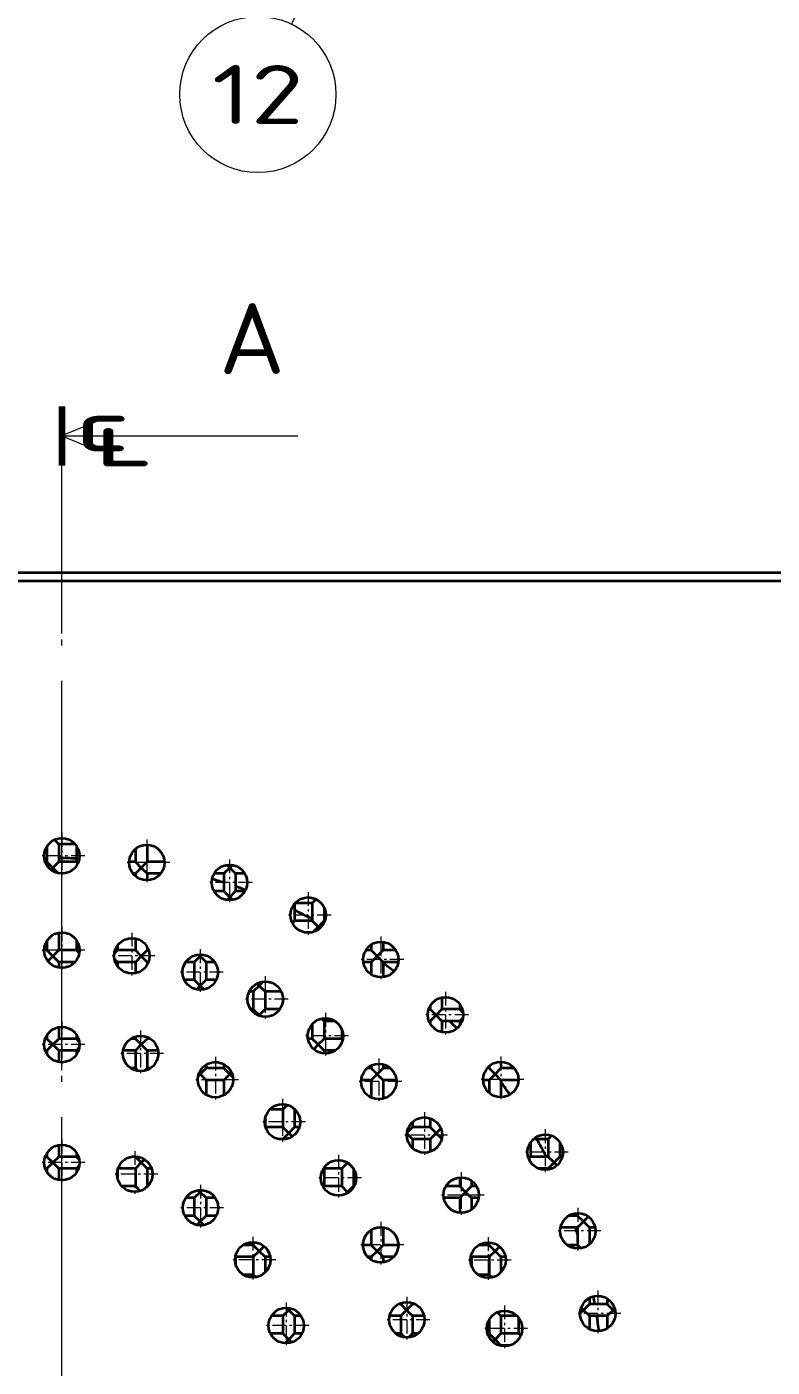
# Model space of a CAD drawing. Extents: x 23 to 587, y 4 to 413.
# Drawn here: x 88.2 to 119.8, y 141.8 to 198.7 of the extents above; entities that cross this region are included whole.
import ezdxf
from ezdxf.enums import TextEntityAlignment as Align

# ---------------------------------------------------------------- set-up
doc = ezdxf.new("R2010")
doc.units = 0
doc.linetypes.add('DASHDOT', pattern=[18.5, 12, -3, 0.5, -3])
doc.layers.get('0').update_dxf_attribs({"lineweight": 13})
doc.styles.add('GDT', font='gdt.shx')
doc.styles.get("Standard").update_dxf_attribs({"font": 'isocp.shx'})

# ---------------------------------------------------------------- blocks, each defined once
blk = doc.blocks.new('BLOCK6725')
at = {"color": 7, "lineweight": 100, "ltscale": 0.125}
blk.add_line((0, 84.11), (0, 79.11), dxfattribs=at)
at = {"color": 7, "lineweight": 13}
blk.add_line((0, 81.61), (20, 81.61), dxfattribs=at)
at = {"color": 7, "linetype": 'DASHDOT', "lineweight": 13}
blk.add_line((0, -80.65), (0, 79.11), dxfattribs=at)
at = {"color": 7, "lineweight": 13}
blk.add_lwpolyline([(3, 82.85), (0, 81.61), (3, 80.37)], dxfattribs=at)
blk.add_text('A', height=6, dxfattribs=at).set_placement((13.33, 86.86), (18.92, 86.86), align=Align.FIT)
blk = doc.blocks.new('BLOCK6726')
at = {"color": 7, "lineweight": 13, "style": 'GDT'}
blk.add_text('q', height=5, dxfattribs=at).set_placement((1.07, 79.52), (6.07, 79.52), align=Align.FIT)
blk = doc.blocks.new('BLOCK6735')
at = {"color": 7, "linetype": 'DASHDOT', "lineweight": 13, "ltscale": 0.0975}
for p, q in [((0, 47.95), (0, 44.05)), ((1.95, 46), (-1.95, 46))]:
    blk.add_line(p, q, dxfattribs=at)
blk = doc.blocks.new('BLOCK6737')
at = {"color": 7, "linetype": 'DASHDOT', "lineweight": 13, "ltscale": 0.0975}
for p, q in [((5.94, 39.48), (5.94, 35.58)), ((7.89, 37.53), (3.99, 37.53))]:
    blk.add_line(p, q, dxfattribs=at)
blk = doc.blocks.new('BLOCK6739')
at = {"color": 7, "linetype": 'DASHDOT', "lineweight": 13, "ltscale": 0.0975}
for p, q in [((0, 39.95), (0, 36.05)), ((1.95, 38), (-1.95, 38))]:
    blk.add_line(p, q, dxfattribs=at)
blk = doc.blocks.new('BLOCK6741')
at = {"color": 7, "linetype": 'DASHDOT', "lineweight": 13, "ltscale": 0.0975}
for p, q in [((6.68, 31.2), (6.68, 27.3)), ((8.63, 29.25), (4.73, 29.25))]:
    blk.add_line(p, q, dxfattribs=at)
blk = doc.blocks.new('BLOCK6743')
at = {"color": 7, "linetype": 'DASHDOT', "lineweight": 13, "ltscale": 0.0975}
for p, q in [((0, 31.95), (0, 28.05)), ((1.95, 30), (-1.95, 30))]:
    blk.add_line(p, q, dxfattribs=at)
blk = doc.blocks.new('BLOCK6745')
at = {"color": 7, "linetype": 'DASHDOT', "lineweight": 13, "ltscale": 0.0975}
for p, q in [((6.18, 20.97), (6.18, 17.07)), ((8.13, 19.02), (4.23, 19.02))]:
    blk.add_line(p, q, dxfattribs=at)
blk = doc.blocks.new('BLOCK6747')
at = {"color": 7, "linetype": 'DASHDOT', "lineweight": 13, "ltscale": 0.0975}
for p, q in [((0, 21.95), (0, 18.05)), ((1.95, 20), (-1.95, 20))]:
    blk.add_line(p, q, dxfattribs=at)
blk = doc.blocks.new('BLOCK6755')
at = {"color": 7, "linetype": 'DASHDOT', "lineweight": 13, "ltscale": 0.0975}
for p, q in [((11.76, 18.13), (11.76, 14.23)), ((13.71, 16.18), (9.81, 16.18))]:
    blk.add_line(p, q, dxfattribs=at)
blk = doc.blocks.new('BLOCK6757')
at = {"color": 7, "linetype": 'DASHDOT', "lineweight": 13, "ltscale": 0.0975}
for p, q in [((16.18, 13.71), (16.18, 9.81)), ((18.13, 11.76), (14.23, 11.76))]:
    blk.add_line(p, q, dxfattribs=at)
blk = doc.blocks.new('BLOCK6759')
at = {"color": 7, "linetype": 'DASHDOT', "lineweight": 13, "ltscale": 0.0975}
for p, q in [((19.02, 8.13), (19.02, 4.23)), ((20.97, 6.18), (17.07, 6.18))]:
    blk.add_line(p, q, dxfattribs=at)
blk = doc.blocks.new('BLOCK6785')
at = {"color": 7, "linetype": 'DASHDOT', "lineweight": 13, "ltscale": 0.0975}
for p, q in [((13.02, 28.98), (13.02, 25.08)), ((14.97, 27.03), (11.07, 27.03))]:
    blk.add_line(p, q, dxfattribs=at)
blk = doc.blocks.new('BLOCK6787')
at = {"color": 7, "linetype": 'DASHDOT', "lineweight": 13, "ltscale": 0.0975}
for p, q in [((18.7, 25.4), (18.7, 21.5)), ((20.65, 23.45), (16.75, 23.45))]:
    blk.add_line(p, q, dxfattribs=at)
blk = doc.blocks.new('BLOCK6789')
at = {"color": 7, "linetype": 'DASHDOT', "lineweight": 13, "ltscale": 0.0975}
for p, q in [((23.45, 20.65), (23.45, 16.75)), ((25.4, 18.7), (21.5, 18.7))]:
    blk.add_line(p, q, dxfattribs=at)
blk = doc.blocks.new('BLOCK6791')
at = {"color": 7, "linetype": 'DASHDOT', "lineweight": 13, "ltscale": 0.0975}
for p, q in [((27.03, 14.97), (27.03, 11.07)), ((28.98, 13.02), (25.08, 13.02))]:
    blk.add_line(p, q, dxfattribs=at)
blk = doc.blocks.new('BLOCK6792')
at = {"color": 7, "linetype": 'DASHDOT', "lineweight": 13, "ltscale": 0.0975}
for p, q in [((14.21, 45.7), (14.21, 41.8)), ((16.16, 43.75), (12.26, 43.75))]:
    blk.add_line(p, q, dxfattribs=at)
blk = doc.blocks.new('BLOCK6793')
at = {"color": 7, "linetype": 'DASHDOT', "lineweight": 13, "ltscale": 0.0975}
for p, q in [((29.25, 8.63), (29.25, 4.73)), ((31.2, 6.68), (27.3, 6.68))]:
    blk.add_line(p, q, dxfattribs=at)
blk = doc.blocks.new('BLOCK6794')
at = {"color": 7, "linetype": 'DASHDOT', "lineweight": 13, "ltscale": 0.0975}
for p, q in [((20.88, 42.94), (20.88, 39.04)), ((22.83, 40.99), (18.93, 40.99))]:
    blk.add_line(p, q, dxfattribs=at)
blk = doc.blocks.new('BLOCK6796')
at = {"color": 7, "linetype": 'DASHDOT', "lineweight": 13, "ltscale": 0.0975}
for p, q in [((27.04, 39.16), (27.04, 35.26)), ((28.99, 37.21), (25.09, 37.21))]:
    blk.add_line(p, q, dxfattribs=at)
blk = doc.blocks.new('BLOCK6798')
at = {"color": 7, "linetype": 'DASHDOT', "lineweight": 13, "ltscale": 0.0975}
for p, q in [((32.53, 34.48), (32.53, 30.58)), ((34.48, 32.53), (30.58, 32.53))]:
    blk.add_line(p, q, dxfattribs=at)
blk = doc.blocks.new('BLOCK6800')
at = {"color": 7, "linetype": 'DASHDOT', "lineweight": 13, "ltscale": 0.0975}
for p, q in [((37.21, 28.99), (37.21, 25.09)), ((39.16, 27.04), (35.26, 27.04))]:
    blk.add_line(p, q, dxfattribs=at)
blk = doc.blocks.new('BLOCK6802')
at = {"color": 7, "linetype": 'DASHDOT', "lineweight": 13, "ltscale": 0.0975}
for p, q in [((40.99, 22.83), (40.99, 18.93)), ((42.94, 20.88), (39.04, 20.88))]:
    blk.add_line(p, q, dxfattribs=at)
blk = doc.blocks.new('BLOCK6804')
at = {"color": 7, "linetype": 'DASHDOT', "lineweight": 13, "ltscale": 0.0975}
for p, q in [((43.75, 16.16), (43.75, 12.26)), ((45.7, 14.21), (41.8, 14.21))]:
    blk.add_line(p, q, dxfattribs=at)
blk = doc.blocks.new('BLOCK6806')
at = {"color": 7, "linetype": 'DASHDOT', "lineweight": 13, "ltscale": 0.0975}
for p, q in [((45.43, 9.15), (45.43, 5.25)), ((47.38, 7.2), (43.48, 7.2))]:
    blk.add_line(p, q, dxfattribs=at)
blk = doc.blocks.new('BLOCK6843')
at = {"color": 7, "linetype": 'DASHDOT', "lineweight": 13, "ltscale": 0.0975}
for p, q in [((11.74, 38.09), (11.74, 34.19)), ((13.69, 36.14), (9.79, 36.14))]:
    blk.add_line(p, q, dxfattribs=at)
blk = doc.blocks.new('BLOCK6845')
at = {"color": 7, "linetype": 'DASHDOT', "lineweight": 13, "ltscale": 0.0975}
for p, q in [((17.25, 35.81), (17.25, 31.91)), ((19.2, 33.86), (15.3, 33.86))]:
    blk.add_line(p, q, dxfattribs=at)
blk = doc.blocks.new('BLOCK6847')
at = {"color": 7, "linetype": 'DASHDOT', "lineweight": 13, "ltscale": 0.0975}
for p, q in [((22.34, 32.69), (22.34, 28.79)), ((24.29, 30.74), (20.39, 30.74))]:
    blk.add_line(p, q, dxfattribs=at)
blk = doc.blocks.new('BLOCK6849')
at = {"color": 7, "linetype": 'DASHDOT', "lineweight": 13, "ltscale": 0.0975}
for p, q in [((26.87, 28.82), (26.87, 24.92)), ((28.82, 26.87), (24.92, 26.87))]:
    blk.add_line(p, q, dxfattribs=at)
blk = doc.blocks.new('BLOCK6851')
at = {"color": 7, "linetype": 'DASHDOT', "lineweight": 13, "ltscale": 0.0975}
for p, q in [((30.74, 24.29), (30.74, 20.39)), ((32.69, 22.34), (28.79, 22.34))]:
    blk.add_line(p, q, dxfattribs=at)
blk = doc.blocks.new('BLOCK6853')
at = {"color": 7, "linetype": 'DASHDOT', "lineweight": 13, "ltscale": 0.0975}
for p, q in [((33.86, 19.2), (33.86, 15.3)), ((35.81, 17.25), (31.91, 17.25))]:
    blk.add_line(p, q, dxfattribs=at)
blk = doc.blocks.new('BLOCK6855')
at = {"color": 7, "linetype": 'DASHDOT', "lineweight": 13, "ltscale": 0.0975}
for p, q in [((36.14, 13.69), (36.14, 9.79)), ((38.09, 11.74), (34.19, 11.74))]:
    blk.add_line(p, q, dxfattribs=at)
blk = doc.blocks.new('BLOCK6857')
at = {"color": 7, "linetype": 'DASHDOT', "lineweight": 13, "ltscale": 0.0975}
for p, q in [((37.53, 7.89), (37.53, 3.99)), ((39.48, 5.94), (35.58, 5.94))]:
    blk.add_line(p, q, dxfattribs=at)
blk = doc.blocks.new('BLOCK6861')
at = {"color": 7, "linetype": 'DASHDOT', "lineweight": 13, "ltscale": 0.0975}
for p, q in [((7.2, 47.38), (7.2, 43.48)), ((9.15, 45.43), (5.25, 45.43))]:
    blk.add_line(p, q, dxfattribs=at)
blk = doc.blocks.new('BLOCK6863')
at = {"color": 7, "lineweight": 35}
for p, q in [((85, 70), (-85, 70)), ((85, 69.3), (-85, 69.3))]:
    blk.add_line(p, q, dxfattribs=at)
at = {"color": 7, "lineweight": 35, "ltscale": 0.032513}
blk.add_line((-1.27, 46.8), (-1.27, 45.5), dxfattribs=at)
at = {"color": 7, "lineweight": 35, "ltscale": 0.01276}
blk.add_line((-0.63, 47.36), (-0.27, 47), dxfattribs=at)
at = {"color": 7, "lineweight": 35, "ltscale": 0.034664}
for p, q in [((1.12, 47), (-0.27, 47)), ((1.12, 37), (-0.27, 37))]:
    blk.add_line(p, q, dxfattribs=at)
at = {"color": 7, "lineweight": 35, "ltscale": 0.0375}
for p, q in [((-0.27, 47), (-0.27, 45.5)), ((1.23, 45.5), (-0.27, 45.5)), ((13.73, 44.5), (13.73, 43)), ((14.73, 44.5), (14.73, 43)), ((21.23, 42), (21.23, 40.5)), ((21.23, 40.5), (19.73, 40.5)), ((1.23, 38), (-0.27, 38)), ((6.23, 38), (4.73, 38)), ((6.23, 37), (4.73, 37)), ((11.23, 37), (11.23, 35.5)), ((12.23, 37), (12.23, 35.5)), ((16.23, 34.5), (16.23, 33)), ((17.23, 34.5), (17.23, 33)), ((33.73, 33), (32.23, 33)), ((22.23, 32), (22.23, 30.5)), ((33.73, 32), (32.23, 32)), ((1.23, 30.5), (-0.27, 30.5)), ((23.73, 30.5), (22.23, 30.5)), ((1.23, 29.5), (-0.27, 29.5)), ((6.23, 29.5), (6.23, 28)), ((7.23, 29.5), (7.23, 28)), ((13.73, 28), (12.23, 28)), ((13.73, 27), (12.23, 27)), ((27.23, 27), (27.23, 25.5)), ((18.73, 24.5), (18.73, 23)), ((19.73, 24.5), (19.73, 23)), ((31.23, 23), (29.73, 23)), ((31.23, 22), (29.73, 22)), ((41.23, 22), (41.23, 20.5)), ((1.23, 20.5), (-0.27, 20.5)), ((41.23, 20.5), (39.73, 20.5)), ((1.23, 19.5), (-0.27, 19.5)), ((6.23, 19.5), (6.23, 18)), ((7.23, 19.5), (7.23, 18)), ((23.73, 19.5), (22.23, 19.5)), ((22.23, 19.5), (22.23, 18)), ((23.73, 19.5), (23.73, 18)), ((24.73, 19.5), (24.73, 18)), ((23.73, 18), (22.23, 18)), ((11.23, 17), (11.23, 15.5)), ((12.23, 17), (12.23, 15.5)), ((27.23, 14.5), (27.23, 13)), ((43.73, 14.5), (43.73, 13)), ((16.23, 12), (14.73, 12)), ((16.23, 12), (16.23, 10.5)), ((36.23, 12), (34.73, 12)), ((36.23, 12), (36.23, 10.5)), ((46.23, 8), (44.73, 8)), ((18.73, 7), (18.73, 5.5)), ((19.73, 7), (19.73, 5.5)), ((28.73, 7), (28.73, 5.5)), ((29.73, 7), (29.73, 5.5)), ((37.23, 7), (37.23, 5.5)), ((46.23, 7), (44.73, 7)), ((38.73, 5.5), (37.23, 5.5))]:
    blk.add_line(p, q, dxfattribs=at)
at = {"color": 7, "lineweight": 35, "ltscale": 0.033911}
blk.add_line((1.23, 46.86), (1.23, 45.5), dxfattribs=at)
at = {"color": 7, "lineweight": 35, "ltscale": 0.035831}
blk.add_line((7.23, 46.93), (7.23, 45.5), dxfattribs=at)
at = {"color": 7, "lineweight": 35, "ltscale": 0.003642}
for p, q in [((-1.27, 45.5), (-1.41, 45.5)), ((-1.27, 30.5), (-1.41, 30.5)), ((-1.27, 29.5), (-1.41, 29.5)), ((-1.27, 20.5), (-1.41, 20.5)), ((-1.27, 19.5), (-1.41, 19.5))]:
    blk.add_line(p, q, dxfattribs=at)
at = {"color": 7, "lineweight": 35, "ltscale": 0.017678}
for p, q in [((-0.77, 45), (-1.27, 45.5)), ((-0.77, 45), (-0.27, 45.5)), ((6.73, 45), (6.23, 45.5)), ((6.73, 45), (7.23, 45.5)), ((6.73, 45), (6.23, 44.5)), ((6.73, 45), (7.23, 44.5)), ((14.23, 45), (13.73, 44.5)), ((14.23, 45), (14.73, 44.5)), ((14.23, 42.5), (13.73, 43)), ((14.23, 42.5), (14.73, 43)), ((21.73, 40), (21.23, 40.5)), ((21.73, 40), (22.23, 40.5)), ((-0.77, 37.5), (-1.27, 38)), ((-0.77, 37.5), (-0.27, 38)), ((-0.77, 37.5), (-0.27, 37)), ((6.73, 37.5), (6.23, 38)), ((6.73, 37.5), (6.23, 37)), ((6.73, 37.5), (7.23, 38)), ((6.73, 37.5), (7.23, 37)), ((11.73, 37.5), (11.23, 37)), ((11.73, 37.5), (12.23, 37)), ((26.73, 37.5), (26.23, 38)), ((26.73, 37.5), (26.23, 37)), ((26.73, 37.5), (27.23, 38)), ((26.73, 37.5), (27.23, 37)), ((11.73, 35), (11.23, 35.5)), ((11.73, 35), (12.23, 35.5)), ((16.73, 35), (16.23, 34.5)), ((16.73, 35), (17.23, 34.5)), ((16.73, 32.5), (16.23, 33)), ((16.73, 32.5), (17.23, 33)), ((31.73, 32.5), (31.23, 33)), ((31.73, 32.5), (32.23, 33)), ((31.73, 32.5), (31.23, 32)), ((31.73, 32.5), (32.23, 32)), ((-0.77, 30), (-1.27, 30.5)), ((-0.77, 30), (-1.27, 29.5)), ((-0.77, 30), (-0.27, 30.5)), ((-0.77, 30), (-0.27, 29.5)), ((6.73, 30), (6.23, 30.5)), ((6.73, 30), (6.23, 29.5)), ((6.73, 30), (7.23, 30.5)), ((6.73, 30), (7.23, 29.5)), ((21.73, 30), (21.23, 30.5)), ((21.73, 30), (22.23, 30.5)), ((21.73, 30), (22.23, 29.5)), ((11.73, 27.5), (12.23, 28)), ((11.73, 27.5), (12.23, 27)), ((14.23, 27.5), (13.73, 28)), ((14.23, 27.5), (13.73, 27)), ((26.73, 27.5), (26.23, 28)), ((26.73, 27.5), (26.23, 27)), ((26.73, 27.5), (27.23, 28)), ((26.73, 27.5), (27.23, 27)), ((36.73, 27.5), (36.23, 28)), ((36.73, 27.5), (36.23, 27)), ((36.73, 27.5), (37.23, 28)), ((36.73, 27.5), (37.23, 27)), ((19.23, 22.5), (18.73, 23)), ((19.23, 22.5), (19.73, 23)), ((31.73, 22.5), (31.23, 23)), ((19.23, 22.5), (18.73, 22)), ((31.73, 22.5), (31.23, 22)), ((-0.77, 20), (-1.27, 20.5)), ((-0.77, 20), (-0.27, 20.5)), ((6.73, 20), (6.23, 20.5)), ((41.73, 20), (41.23, 20.5)), ((41.73, 20), (42.23, 20.5)), ((-0.77, 20), (-1.27, 19.5)), ((-0.77, 20), (-0.27, 19.5)), ((6.73, 20), (6.23, 19.5)), ((6.73, 20), (7.23, 19.5)), ((41.73, 20), (41.23, 19.5)), ((11.73, 17.5), (11.23, 17)), ((11.73, 17.5), (12.23, 17)), ((24.23, 17.5), (23.73, 18)), ((24.23, 17.5), (24.73, 18)), ((34.23, 17.5), (33.73, 18)), ((34.23, 17.5), (33.73, 17)), ((34.23, 17.5), (34.73, 18)), ((34.23, 17.5), (34.73, 17)), ((11.73, 15), (11.23, 15.5)), ((11.73, 15), (12.23, 15.5)), ((44.23, 15), (43.73, 15.5)), ((44.23, 15), (43.73, 14.5)), ((44.23, 15), (44.73, 14.5)), ((16.73, 12.5), (16.23, 13)), ((16.73, 12.5), (16.23, 12)), ((16.73, 12.5), (17.23, 12)), ((26.73, 12.5), (26.23, 13)), ((26.73, 12.5), (26.23, 12)), ((26.73, 12.5), (27.23, 13)), ((26.73, 12.5), (27.23, 12)), ((36.73, 12.5), (36.23, 13)), ((36.73, 12.5), (36.23, 12)), ((36.73, 12.5), (37.23, 12)), ((29.23, 7.5), (28.73, 8)), ((29.23, 7.5), (29.73, 8)), ((44.23, 7.5), (44.73, 8)), ((46.73, 7.5), (46.23, 8)), ((19.23, 7.5), (18.73, 7)), ((19.23, 7.5), (19.73, 7)), ((29.23, 7.5), (28.73, 7)), ((29.23, 7.5), (29.73, 7)), ((44.23, 7.5), (44.73, 7)), ((46.73, 7.5), (46.23, 7)), ((19.23, 5), (18.73, 5.5)), ((19.23, 5), (19.73, 5.5)), ((36.73, 5), (36.23, 5.5)), ((36.73, 5), (37.23, 5.5)), ((36.73, 5), (37.23, 4.5))]:
    blk.add_line(p, q, dxfattribs=at)
at = {"color": 7, "lineweight": 35, "ltscale": 0.004592}
blk.add_line((1.36, 45.37), (1.23, 45.5), dxfattribs=at)
at = {"color": 7, "lineweight": 35, "ltscale": 0.01335}
blk.add_line((6.23, 45.5), (5.7, 45.5), dxfattribs=at)
at = {"color": 7, "lineweight": 35, "ltscale": 0.027061}
blk.add_line((6.23, 46.58), (6.23, 45.5), dxfattribs=at)
at = {"color": 7, "lineweight": 35, "ltscale": 0.036576}
blk.add_line((8.69, 45.5), (7.23, 45.5), dxfattribs=at)
at = {"color": 7, "lineweight": 35, "ltscale": 0.006018}
blk.add_line((-0.77, 45), (-0.94, 44.83), dxfattribs=at)
at = {"color": 7, "lineweight": 35, "ltscale": 0.016638}
blk.add_line((-0.77, 45), (-0.3, 44.53), dxfattribs=at)
at = {"color": 7, "lineweight": 35, "ltscale": 0.005237}
blk.add_line((6.23, 44.5), (6.02, 44.5), dxfattribs=at)
at = {"color": 7, "lineweight": 35, "ltscale": 0.005378}
blk.add_line((6.23, 44.5), (6.23, 44.28), dxfattribs=at)
at = {"color": 7, "lineweight": 35, "ltscale": 0.028463}
blk.add_line((8.37, 44.5), (7.23, 44.5), dxfattribs=at)
at = {"color": 7, "lineweight": 35, "ltscale": 0.014148}
blk.add_line((7.23, 44.5), (7.23, 43.93), dxfattribs=at)
at = {"color": 7, "lineweight": 35, "ltscale": 0.020373}
blk.add_line((13.73, 44.5), (12.92, 44.5), dxfattribs=at)
at = {"color": 7, "lineweight": 35, "ltscale": 0.008235}
blk.add_line((14.23, 45), (14, 45.23), dxfattribs=at)
at = {"color": 7, "lineweight": 35, "ltscale": 0.008076}
blk.add_line((14.23, 45), (14.46, 45.23), dxfattribs=at)
at = {"color": 7, "lineweight": 35, "ltscale": 0.019539}
blk.add_line((15.51, 44.5), (14.73, 44.5), dxfattribs=at)
at = {"color": 7, "lineweight": 35, "ltscale": 0.020413}
blk.add_line((13.73, 43), (12.91, 43), dxfattribs=at)
at = {"color": 7, "lineweight": 35, "ltscale": 0.008322}
blk.add_line((14.23, 42.5), (14, 42.26), dxfattribs=at)
at = {"color": 7, "lineweight": 35, "ltscale": 0.008161}
blk.add_line((14.23, 42.5), (14.46, 42.27), dxfattribs=at)
at = {"color": 7, "lineweight": 35, "ltscale": 0.019579}
blk.add_line((15.51, 43), (14.73, 43), dxfattribs=at)
at = {"color": 7, "lineweight": 35, "ltscale": 0.011524}
blk.add_line((21.56, 42.33), (21.23, 42), dxfattribs=at)
at = {"color": 7, "lineweight": 35, "ltscale": 0.036171}
blk.add_line((19.73, 41.95), (19.73, 40.5), dxfattribs=at)
at = {"color": 7, "lineweight": 35, "ltscale": 0.036338}
blk.add_line((21.23, 42), (19.78, 42), dxfattribs=at)
at = {"color": 7, "lineweight": 35, "ltscale": 0.028611}
blk.add_line((22.23, 41.64), (22.23, 40.5), dxfattribs=at)
at = {"color": 7, "lineweight": 35, "ltscale": 0.006618}
blk.add_line((19.54, 40.31), (19.73, 40.5), dxfattribs=at)
at = {"color": 7, "lineweight": 35, "ltscale": 0.016413}
blk.add_line((21.73, 40), (21.27, 39.54), dxfattribs=at)
at = {"color": 7, "lineweight": 35, "ltscale": 0.00501}
blk.add_line((21.73, 40), (21.87, 39.86), dxfattribs=at)
at = {"color": 7, "lineweight": 35, "ltscale": 0.001777}
blk.add_line((22.3, 40.5), (22.23, 40.5), dxfattribs=at)
at = {"color": 7, "lineweight": 35, "ltscale": 0.020013}
blk.add_line((-1.27, 38.8), (-1.27, 38), dxfattribs=at)
at = {"color": 7, "lineweight": 35, "ltscale": 0.036894}
blk.add_line((-0.27, 39.48), (-0.27, 38), dxfattribs=at)
at = {"color": 7, "lineweight": 35, "ltscale": 0.021411}
blk.add_line((1.23, 38.86), (1.23, 38), dxfattribs=at)
at = {"color": 7, "lineweight": 35, "ltscale": 0.025111}
blk.add_line((6.23, 39), (6.23, 38), dxfattribs=at)
at = {"color": 7, "lineweight": 35, "ltscale": 0.010114}
blk.add_line((21.09, 39.5), (20.68, 39.5), dxfattribs=at)
at = {"color": 7, "lineweight": 35, "ltscale": 0.017557}
blk.add_line((27.23, 38.7), (27.23, 38), dxfattribs=at)
at = {"color": 7, "lineweight": 35, "ltscale": 0.005787}
blk.add_line((-1.27, 38), (-1.5, 38), dxfattribs=at)
at = {"color": 7, "lineweight": 35, "ltscale": 0.014773}
blk.add_line((-0.77, 37.5), (-1.19, 37.08), dxfattribs=at)
at = {"color": 7, "lineweight": 35, "ltscale": 0.008765}
blk.add_line((1.48, 37.75), (1.23, 38), dxfattribs=at)
at = {"color": 7, "lineweight": 35, "ltscale": 0.009703}
blk.add_line((4.46, 37.73), (4.73, 38), dxfattribs=at)
at = {"color": 7, "lineweight": 35, "ltscale": 0.010362}
blk.add_line((4.73, 38.41), (4.73, 38), dxfattribs=at)
at = {"color": 7, "lineweight": 35, "ltscale": 0.007567}
blk.add_line((7.23, 38.3), (7.23, 38), dxfattribs=at)
at = {"color": 7, "lineweight": 35, "ltscale": 0.003455}
blk.add_line((7.37, 38), (7.23, 38), dxfattribs=at)
at = {"color": 7, "lineweight": 35, "ltscale": 0.004725}
blk.add_line((11.73, 37.5), (11.6, 37.63), dxfattribs=at)
at = {"color": 7, "lineweight": 35, "ltscale": 0.00479}
blk.add_line((11.73, 37.5), (11.87, 37.64), dxfattribs=at)
at = {"color": 7, "lineweight": 35, "ltscale": 0.011785}
blk.add_line((26.23, 38), (25.76, 38), dxfattribs=at)
at = {"color": 7, "lineweight": 35, "ltscale": 0.011985}
blk.add_line((26.23, 38.48), (26.23, 38), dxfattribs=at)
at = {"color": 7, "lineweight": 35, "ltscale": 0.027118}
blk.add_line((28.32, 38), (27.23, 38), dxfattribs=at)
at = {"color": 7, "lineweight": 35, "ltscale": 0.011894}
blk.add_line((-0.27, 37), (-0.27, 36.52), dxfattribs=at)
at = {"color": 7, "lineweight": 35, "ltscale": 0.009257}
blk.add_line((4.47, 37.26), (4.73, 37), dxfattribs=at)
at = {"color": 7, "lineweight": 35, "ltscale": 0.008755}
blk.add_line((4.73, 37), (4.73, 36.65), dxfattribs=at)
at = {"color": 7, "lineweight": 35, "ltscale": 0.023504}
blk.add_line((6.23, 37), (6.23, 36.06), dxfattribs=at)
at = {"color": 7, "lineweight": 35, "ltscale": 0.002887}
blk.add_line((7.35, 37), (7.23, 37), dxfattribs=at)
at = {"color": 7, "lineweight": 35, "ltscale": 0.00596}
blk.add_line((7.23, 37), (7.23, 36.76), dxfattribs=at)
at = {"color": 7, "lineweight": 35, "ltscale": 0.017948}
blk.add_line((11.23, 37), (10.51, 37), dxfattribs=at)
at = {"color": 7, "lineweight": 35, "ltscale": 0.018507}
blk.add_line((12.97, 37), (12.23, 37), dxfattribs=at)
at = {"color": 7, "lineweight": 35, "ltscale": 0.016947}
blk.add_line((26.23, 37), (25.55, 37), dxfattribs=at)
at = {"color": 7, "lineweight": 35, "ltscale": 0.026246}
blk.add_line((26.23, 37), (26.23, 35.95), dxfattribs=at)
at = {"color": 7, "lineweight": 35, "ltscale": 0.03228}
blk.add_line((28.52, 37), (27.23, 37), dxfattribs=at)
at = {"color": 7, "lineweight": 35, "ltscale": 0.031818}
blk.add_line((27.23, 37), (27.23, 35.73), dxfattribs=at)
at = {"color": 7, "lineweight": 35, "ltscale": 0.021134}
blk.add_line((11.23, 35.5), (10.39, 35.5), dxfattribs=at)
at = {"color": 7, "lineweight": 35, "ltscale": 0.021693}
blk.add_line((13.1, 35.5), (12.23, 35.5), dxfattribs=at)
at = {"color": 7, "lineweight": 35, "ltscale": 0.01234}
blk.add_line((16.73, 35), (17.08, 35.35), dxfattribs=at)
at = {"color": 7, "lineweight": 35, "ltscale": 0.011397}
blk.add_line((11.73, 35), (11.41, 34.68), dxfattribs=at)
at = {"color": 7, "lineweight": 35, "ltscale": 0.011546}
blk.add_line((11.73, 35), (12.06, 34.67), dxfattribs=at)
at = {"color": 7, "lineweight": 35, "ltscale": 0.00839}
blk.add_line((16.23, 34.5), (15.9, 34.5), dxfattribs=at)
at = {"color": 7, "lineweight": 35, "ltscale": 0.006475}
blk.add_line((16.73, 35), (16.55, 35.18), dxfattribs=at)
at = {"color": 7, "lineweight": 35, "ltscale": 0.034399}
blk.add_line((18.61, 34.5), (17.23, 34.5), dxfattribs=at)
at = {"color": 7, "lineweight": 35, "ltscale": 0.012258}
blk.add_line((18.73, 34.1), (18.73, 33.61), dxfattribs=at)
at = {"color": 7, "lineweight": 35, "ltscale": 0.005251}
blk.add_line((16.23, 33), (16.02, 33), dxfattribs=at)
at = {"color": 7, "lineweight": 35, "ltscale": 0.03126}
blk.add_line((18.48, 33), (17.23, 33), dxfattribs=at)
at = {"color": 7, "lineweight": 35, "ltscale": 0.0032}
blk.add_line((31.23, 33), (31.1, 33), dxfattribs=at)
at = {"color": 7, "lineweight": 35, "ltscale": 0.007078}
blk.add_line((31.23, 33.28), (31.23, 33), dxfattribs=at)
at = {"color": 7, "lineweight": 35, "ltscale": 0.024938}
blk.add_line((32.23, 34), (32.23, 33), dxfattribs=at)
at = {"color": 7, "lineweight": 35, "ltscale": 0.01052}
blk.add_line((33.73, 33.42), (33.73, 33), dxfattribs=at)
at = {"color": 7, "lineweight": 35, "ltscale": 0.01002}
blk.add_line((34.01, 32.72), (33.73, 33), dxfattribs=at)
at = {"color": 7, "lineweight": 35, "ltscale": 0.001254}
blk.add_line((16.73, 32.5), (16.7, 32.46), dxfattribs=at)
at = {"color": 7, "lineweight": 35, "ltscale": 0.002626}
blk.add_line((16.73, 32.5), (16.81, 32.43), dxfattribs=at)
at = {"color": 7, "lineweight": 35, "ltscale": 0.007405}
blk.add_line((22.02, 32.21), (22.23, 32), dxfattribs=at)
at = {"color": 7, "lineweight": 35, "ltscale": 0.023058}
blk.add_line((23.15, 32), (22.23, 32), dxfattribs=at)
at = {"color": 7, "lineweight": 35, "ltscale": 0.002724}
blk.add_line((31.23, 32), (31.12, 32), dxfattribs=at)
at = {"color": 7, "lineweight": 35, "ltscale": 0.005732}
blk.add_line((31.23, 32), (31.23, 31.77), dxfattribs=at)
at = {"color": 7, "lineweight": 35, "ltscale": 0.023593}
blk.add_line((32.23, 32), (32.23, 31.06), dxfattribs=at)
at = {"color": 7, "lineweight": 35, "ltscale": 0.009686}
blk.add_line((34.01, 32.27), (33.73, 32), dxfattribs=at)
at = {"color": 7, "lineweight": 35, "ltscale": 0.009175}
blk.add_line((33.73, 32), (33.73, 31.63), dxfattribs=at)
at = {"color": 7, "lineweight": 35, "ltscale": 0.007513}
for p, q in [((-1.27, 30.8), (-1.27, 30.5)), ((-1.27, 29.5), (-1.27, 29.2)), ((-1.27, 20.8), (-1.27, 20.5)), ((-1.27, 19.5), (-1.27, 19.2))]:
    blk.add_line(p, q, dxfattribs=at)
at = {"color": 7, "lineweight": 35, "ltscale": 0.024394}
for p, q in [((-0.27, 31.48), (-0.27, 30.5)), ((-0.27, 29.5), (-0.27, 28.52)), ((-0.27, 21.48), (-0.27, 20.5)), ((-0.27, 19.5), (-0.27, 18.52))]:
    blk.add_line(p, q, dxfattribs=at)
at = {"color": 7, "lineweight": 35, "ltscale": 0.008911}
for p, q in [((1.23, 30.86), (1.23, 30.5)), ((1.23, 29.5), (1.23, 29.14)), ((1.23, 20.86), (1.23, 20.5)), ((1.23, 19.5), (1.23, 19.14))]:
    blk.add_line(p, q, dxfattribs=at)
at = {"color": 7, "lineweight": 35, "ltscale": 0.004514}
blk.add_line((6.23, 30.68), (6.23, 30.5), dxfattribs=at)
at = {"color": 7, "lineweight": 35, "ltscale": 0.031443}
blk.add_line((21.23, 31.76), (21.23, 30.5), dxfattribs=at)
at = {"color": 7, "lineweight": 35, "ltscale": 0.01981}
blk.add_line((23.73, 31.29), (23.73, 30.5), dxfattribs=at)
at = {"color": 7, "lineweight": 35, "ltscale": 0.00871}
for p, q in [((1.48, 30.25), (1.23, 30.5)), ((1.48, 29.75), (1.23, 29.5)), ((1.48, 20.25), (1.23, 20.5)), ((1.48, 19.75), (1.23, 19.5))]:
    blk.add_line(p, q, dxfattribs=at)
at = {"color": 7, "lineweight": 35, "ltscale": 0.009544}
blk.add_line((6.23, 30.5), (5.85, 30.5), dxfattribs=at)
at = {"color": 7, "lineweight": 35, "ltscale": 0.003526}
blk.add_line((7.23, 30.64), (7.23, 30.5), dxfattribs=at)
at = {"color": 7, "lineweight": 35, "ltscale": 0.006751}
blk.add_line((7.5, 30.5), (7.23, 30.5), dxfattribs=at)
at = {"color": 7, "lineweight": 35, "ltscale": 0.009397}
blk.add_line((21.23, 30.5), (20.86, 30.5), dxfattribs=at)
at = {"color": 7, "lineweight": 35, "ltscale": 0.013623}
blk.add_line((21.73, 30), (21.35, 29.61), dxfattribs=at)
at = {"color": 7, "lineweight": 35, "ltscale": 0.002499}
blk.add_line((23.8, 30.43), (23.73, 30.5), dxfattribs=at)
at = {"color": 7, "lineweight": 35, "ltscale": 0.025863}
blk.add_line((6.23, 29.5), (5.2, 29.5), dxfattribs=at)
at = {"color": 7, "lineweight": 35, "ltscale": 0.02307}
blk.add_line((8.15, 29.5), (7.23, 29.5), dxfattribs=at)
at = {"color": 7, "lineweight": 35, "ltscale": 0.023613}
blk.add_line((23.18, 29.5), (22.23, 29.5), dxfattribs=at)
at = {"color": 7, "lineweight": 35, "ltscale": 0.006343}
blk.add_line((22.23, 29.5), (22.23, 29.25), dxfattribs=at)
at = {"color": 7, "lineweight": 35, "ltscale": 0.013451}
blk.add_line((37.23, 28.54), (37.23, 28), dxfattribs=at)
at = {"color": 7, "lineweight": 35, "ltscale": 0.009707}
blk.add_line((6.23, 28), (5.84, 28), dxfattribs=at)
at = {"color": 7, "lineweight": 35, "ltscale": 0.008412}
blk.add_line((6.47, 27.76), (6.23, 28), dxfattribs=at)
at = {"color": 7, "lineweight": 35, "ltscale": 0.007482}
blk.add_line((7.02, 27.79), (7.23, 28), dxfattribs=at)
at = {"color": 7, "lineweight": 35, "ltscale": 0.006914}
blk.add_line((7.51, 28), (7.23, 28), dxfattribs=at)
at = {"color": 7, "lineweight": 35, "ltscale": 0.00665}
blk.add_line((11.73, 27.5), (11.54, 27.31), dxfattribs=at)
at = {"color": 7, "lineweight": 35, "ltscale": 0.003612}
blk.add_line((11.73, 27.5), (11.63, 27.6), dxfattribs=at)
at = {"color": 7, "lineweight": 35, "ltscale": 0.007682}
blk.add_line((12.23, 28.31), (12.23, 28), dxfattribs=at)
at = {"color": 7, "lineweight": 35, "ltscale": 0.008693}
blk.add_line((13.73, 28.35), (13.73, 28), dxfattribs=at)
at = {"color": 7, "lineweight": 35, "ltscale": 0.005325}
blk.add_line((14.23, 27.5), (14.38, 27.65), dxfattribs=at)
at = {"color": 7, "lineweight": 35, "ltscale": 0.009607}
blk.add_line((14.23, 27.5), (14.5, 27.23), dxfattribs=at)
at = {"color": 7, "lineweight": 35, "ltscale": 0.008698}
blk.add_line((26.23, 28), (25.88, 28), dxfattribs=at)
at = {"color": 7, "lineweight": 35, "ltscale": 0.005683}
blk.add_line((26.23, 28.23), (26.23, 28), dxfattribs=at)
at = {"color": 7, "lineweight": 35, "ltscale": 0.008147}
blk.add_line((27.23, 28.33), (27.23, 28), dxfattribs=at)
at = {"color": 7, "lineweight": 35, "ltscale": 0.015628}
blk.add_line((27.86, 28), (27.23, 28), dxfattribs=at)
at = {"color": 7, "lineweight": 35, "ltscale": 0.004192}
blk.add_line((36.23, 28), (36.06, 28), dxfattribs=at)
at = {"color": 7, "lineweight": 35, "ltscale": 0.004271}
blk.add_line((36.23, 28.17), (36.23, 28), dxfattribs=at)
at = {"color": 7, "lineweight": 35, "ltscale": 0.028358}
blk.add_line((38.37, 28), (37.23, 28), dxfattribs=at)
at = {"color": 7, "lineweight": 35, "ltscale": 0.031228}
blk.add_line((12.23, 27), (12.23, 25.75), dxfattribs=at)
at = {"color": 7, "lineweight": 35, "ltscale": 0.032239}
blk.add_line((13.73, 27), (13.73, 25.71), dxfattribs=at)
at = {"color": 7, "lineweight": 35, "ltscale": 0.021394}
blk.add_line((26.23, 27), (25.38, 27), dxfattribs=at)
at = {"color": 7, "lineweight": 35, "ltscale": 0.037181}
blk.add_line((26.23, 27), (26.23, 25.51), dxfattribs=at)
at = {"color": 7, "lineweight": 35, "ltscale": 0.028324}
blk.add_line((28.36, 27), (27.23, 27), dxfattribs=at)
at = {"color": 7, "lineweight": 35, "ltscale": 0.012905}
blk.add_line((36.23, 27), (35.72, 27), dxfattribs=at)
at = {"color": 7, "lineweight": 35, "ltscale": 0.027365}
blk.add_line((36.23, 27), (36.23, 25.91), dxfattribs=at)
at = {"color": 7, "lineweight": 35, "ltscale": 0.037071}
blk.add_line((38.71, 27), (37.23, 27), dxfattribs=at)
at = {"color": 7, "lineweight": 35, "ltscale": 0.036545}
blk.add_line((37.23, 27), (37.23, 25.54), dxfattribs=at)
at = {"color": 7, "lineweight": 35, "ltscale": 0.003833}
blk.add_line((27.12, 25.39), (27.23, 25.5), dxfattribs=at)
at = {"color": 7, "lineweight": 35, "ltscale": 0.006232}
blk.add_line((27.48, 25.5), (27.23, 25.5), dxfattribs=at)
at = {"color": 7, "lineweight": 35, "ltscale": 0.027573}
blk.add_line((18.73, 24.5), (17.63, 24.5), dxfattribs=at)
at = {"color": 7, "lineweight": 35, "ltscale": 0.013929}
blk.add_line((19.13, 24.89), (18.73, 24.5), dxfattribs=at)
at = {"color": 7, "lineweight": 35, "ltscale": 0.007688}
blk.add_line((19.51, 24.72), (19.73, 24.5), dxfattribs=at)
at = {"color": 7, "lineweight": 35, "ltscale": 0.001231}
blk.add_line((19.78, 24.5), (19.73, 24.5), dxfattribs=at)
at = {"color": 7, "lineweight": 35, "ltscale": 0.014121}
blk.add_line((17.23, 23.74), (17.23, 23.17), dxfattribs=at)
at = {"color": 7, "lineweight": 35, "ltscale": 0.036404}
blk.add_line((18.73, 23), (17.28, 23), dxfattribs=at)
at = {"color": 7, "lineweight": 35, "ltscale": 0.010063}
blk.add_line((20.13, 23), (19.73, 23), dxfattribs=at)
at = {"color": 7, "lineweight": 35, "ltscale": 0.016859}
blk.add_line((29.25, 22.52), (29.73, 23), dxfattribs=at)
at = {"color": 7, "lineweight": 35, "ltscale": 0.011094}
blk.add_line((29.73, 23.44), (29.73, 23), dxfattribs=at)
at = {"color": 7, "lineweight": 35, "ltscale": 0.018849}
blk.add_line((31.23, 23.75), (31.23, 23), dxfattribs=at)
at = {"color": 7, "lineweight": 35, "ltscale": 0.014168}
blk.add_line((31.73, 22.5), (32.13, 22.9), dxfattribs=at)
at = {"color": 7, "lineweight": 35, "ltscale": 0.009789}
blk.add_line((18.73, 22), (18.34, 22), dxfattribs=at)
at = {"color": 7, "lineweight": 35, "ltscale": 0.001119}
blk.add_line((18.73, 22), (18.73, 21.96), dxfattribs=at)
at = {"color": 7, "lineweight": 35, "ltscale": 0.010533}
blk.add_line((19.23, 22.5), (19.53, 22.2), dxfattribs=at)
at = {"color": 7, "lineweight": 35, "ltscale": 0.017024}
blk.add_line((29.25, 22.48), (29.73, 22), dxfattribs=at)
at = {"color": 7, "lineweight": 35, "ltscale": 0.019302}
blk.add_line((29.73, 22), (29.73, 21.23), dxfattribs=at)
at = {"color": 7, "lineweight": 35, "ltscale": 0.027057}
blk.add_line((31.23, 22), (31.23, 20.92), dxfattribs=at)
at = {"color": 7, "lineweight": 35, "ltscale": 0.016918}
blk.add_line((31.73, 22.5), (32.21, 22.02), dxfattribs=at)
at = {"color": 7, "lineweight": 35, "ltscale": 0.030135}
blk.add_line((39.73, 21.71), (39.73, 20.5), dxfattribs=at)
at = {"color": 7, "lineweight": 35, "ltscale": 0.031174}
blk.add_line((41.23, 22), (39.98, 22), dxfattribs=at)
at = {"color": 7, "lineweight": 35, "ltscale": 0.010121}
blk.add_line((41.52, 22.29), (41.23, 22), dxfattribs=at)
at = {"color": 7, "lineweight": 35, "ltscale": 0.030499}
blk.add_line((42.23, 21.72), (42.23, 20.5), dxfattribs=at)
at = {"color": 7, "lineweight": 35, "ltscale": 0.00755}
blk.add_line((6.23, 20.5), (5.93, 20.5), dxfattribs=at)
at = {"color": 7, "lineweight": 35, "ltscale": 0.000506409}
blk.add_line((6.23, 20.52), (6.23, 20.5), dxfattribs=at)
at = {"color": 7, "lineweight": 35, "ltscale": 0.005228}
blk.add_line((39.58, 20.35), (39.73, 20.5), dxfattribs=at)
at = {"color": 7, "lineweight": 35, "ltscale": 0.005124}
blk.add_line((42.44, 20.5), (42.23, 20.5), dxfattribs=at)
at = {"color": 7, "lineweight": 35, "ltscale": 0.019415}
blk.add_line((4.73, 19.41), (4.73, 18.63), dxfattribs=at)
at = {"color": 7, "lineweight": 35, "ltscale": 0.036816}
blk.add_line((6.23, 19.5), (4.76, 19.5), dxfattribs=at)
at = {"color": 7, "lineweight": 35, "ltscale": 0.009683}
blk.add_line((6.73, 20), (7.01, 20.27), dxfattribs=at)
at = {"color": 7, "lineweight": 35, "ltscale": 0.009259}
blk.add_line((7.6, 19.5), (7.23, 19.5), dxfattribs=at)
at = {"color": 7, "lineweight": 35, "ltscale": 0.001045}
blk.add_line((22.2, 19.53), (22.23, 19.5), dxfattribs=at)
at = {"color": 7, "lineweight": 35, "ltscale": 0.017412}
blk.add_line((24.22, 19.99), (23.73, 19.5), dxfattribs=at)
at = {"color": 7, "lineweight": 35, "ltscale": 0.0161}
blk.add_line((24.26, 19.97), (24.72, 19.51), dxfattribs=at)
at = {"color": 7, "lineweight": 35, "ltscale": 0.020615}
blk.add_line((41.23, 19.5), (40.41, 19.5), dxfattribs=at)
at = {"color": 7, "lineweight": 35, "ltscale": 0.002407}
blk.add_line((41.23, 19.5), (41.23, 19.4), dxfattribs=at)
at = {"color": 7, "lineweight": 35, "ltscale": 0.008628}
blk.add_line((41.73, 20), (41.98, 19.76), dxfattribs=at)
at = {"color": 7, "lineweight": 35, "ltscale": 0.018657}
blk.add_line((33.73, 18.75), (33.73, 18), dxfattribs=at)
at = {"color": 7, "lineweight": 35, "ltscale": 0.011782}
blk.add_line((34.73, 18.47), (34.73, 18), dxfattribs=at)
at = {"color": 7, "lineweight": 35, "ltscale": 0.028747}
blk.add_line((6.23, 18), (5.08, 18), dxfattribs=at)
at = {"color": 7, "lineweight": 35, "ltscale": 0.014373}
blk.add_line((6.64, 17.59), (6.23, 18), dxfattribs=at)
at = {"color": 7, "lineweight": 35, "ltscale": 0.008498}
blk.add_line((6.99, 17.76), (7.23, 18), dxfattribs=at)
at = {"color": 7, "lineweight": 35, "ltscale": 0.001191}
blk.add_line((7.28, 18), (7.23, 18), dxfattribs=at)
at = {"color": 7, "lineweight": 35, "ltscale": 0.00594}
blk.add_line((11.73, 17.5), (11.56, 17.67), dxfattribs=at)
at = {"color": 7, "lineweight": 35, "ltscale": 0.006125}
blk.add_line((11.73, 17.5), (11.9, 17.67), dxfattribs=at)
at = {"color": 7, "lineweight": 35, "ltscale": 0.002276}
blk.add_line((22.17, 17.94), (22.23, 18), dxfattribs=at)
at = {"color": 7, "lineweight": 35, "ltscale": 0.005828}
blk.add_line((24.23, 17.5), (24.07, 17.34), dxfattribs=at)
at = {"color": 7, "lineweight": 35, "ltscale": 0.001718}
blk.add_line((24.23, 17.5), (24.28, 17.45), dxfattribs=at)
at = {"color": 7, "lineweight": 35, "ltscale": 0.001189}
blk.add_line((24.78, 18), (24.73, 18), dxfattribs=at)
at = {"color": 7, "lineweight": 35, "ltscale": 0.02933}
blk.add_line((33.73, 18), (32.56, 18), dxfattribs=at)
at = {"color": 7, "lineweight": 35, "ltscale": 0.010669}
blk.add_line((35.16, 18), (34.73, 18), dxfattribs=at)
at = {"color": 7, "lineweight": 35, "ltscale": 0.0183}
blk.add_line((11.23, 17), (10.5, 17), dxfattribs=at)
at = {"color": 7, "lineweight": 35, "ltscale": 0.019512}
blk.add_line((13.01, 17), (12.23, 17), dxfattribs=at)
at = {"color": 7, "lineweight": 35, "ltscale": 0.033799}
blk.add_line((33.73, 17), (32.38, 17), dxfattribs=at)
at = {"color": 7, "lineweight": 35, "ltscale": 0.031075}
blk.add_line((33.73, 17), (33.73, 15.76), dxfattribs=at)
at = {"color": 7, "lineweight": 35, "ltscale": 0.015138}
blk.add_line((35.34, 17), (34.73, 17), dxfattribs=at)
at = {"color": 7, "lineweight": 35, "ltscale": 0.0242}
blk.add_line((34.73, 17), (34.73, 16.03), dxfattribs=at)
at = {"color": 7, "lineweight": 35, "ltscale": 0.020315}
blk.add_line((11.23, 15.5), (10.42, 15.5), dxfattribs=at)
at = {"color": 7, "lineweight": 35, "ltscale": 0.010147}
blk.add_line((11.73, 15), (11.44, 14.71), dxfattribs=at)
at = {"color": 7, "lineweight": 35, "ltscale": 0.01043}
blk.add_line((11.73, 15), (12.03, 14.7), dxfattribs=at)
at = {"color": 7, "lineweight": 35, "ltscale": 0.021527}
blk.add_line((13.09, 15.5), (12.23, 15.5), dxfattribs=at)
at = {"color": 7, "lineweight": 35, "ltscale": 0.018908}
blk.add_line((43.73, 15.5), (42.98, 15.5), dxfattribs=at)
at = {"color": 7, "lineweight": 35, "ltscale": 0.005367}
blk.add_line((43.73, 15.71), (43.73, 15.5), dxfattribs=at)
at = {"color": 7, "lineweight": 35, "ltscale": 0.0147}
blk.add_line((44.23, 15), (44.65, 15.42), dxfattribs=at)
at = {"color": 7, "lineweight": 35, "ltscale": 0.032175}
blk.add_line((26.23, 14.29), (26.23, 13), dxfattribs=at)
at = {"color": 7, "lineweight": 35, "ltscale": 0.000504074}
blk.add_line((27.25, 14.5), (27.23, 14.5), dxfattribs=at)
at = {"color": 7, "lineweight": 35, "ltscale": 0.036388}
blk.add_line((43.73, 14.5), (42.28, 14.5), dxfattribs=at)
at = {"color": 7, "lineweight": 35, "ltscale": 0.012244}
blk.add_line((45.22, 14.5), (44.73, 14.5), dxfattribs=at)
at = {"color": 7, "lineweight": 35, "ltscale": 0.035459}
blk.add_line((44.73, 14.5), (44.73, 13.08), dxfattribs=at)
at = {"color": 7, "lineweight": 35, "ltscale": 0.02222}
blk.add_line((16.23, 13), (15.34, 13), dxfattribs=at)
at = {"color": 7, "lineweight": 35, "ltscale": 0.006371}
blk.add_line((16.23, 13.25), (16.23, 13), dxfattribs=at)
at = {"color": 7, "lineweight": 35, "ltscale": 0.014444}
blk.add_line((16.73, 12.5), (17.14, 12.91), dxfattribs=at)
at = {"color": 7, "lineweight": 35, "ltscale": 0.017559}
blk.add_line((26.23, 13), (25.53, 13), dxfattribs=at)
at = {"color": 7, "lineweight": 35, "ltscale": 0.032436}
blk.add_line((28.53, 13), (27.23, 13), dxfattribs=at)
at = {"color": 7, "lineweight": 35, "ltscale": 0.022732}
blk.add_line((36.23, 13), (35.32, 13), dxfattribs=at)
at = {"color": 7, "lineweight": 35, "ltscale": 0.005997}
blk.add_line((36.23, 13.24), (36.23, 13), dxfattribs=at)
at = {"color": 7, "lineweight": 35, "ltscale": 0.013562}
blk.add_line((36.73, 12.5), (37.12, 12.88), dxfattribs=at)
at = {"color": 7, "lineweight": 35, "ltscale": 0.02157}
blk.add_line((43.73, 13), (42.87, 13), dxfattribs=at)
at = {"color": 7, "lineweight": 35, "ltscale": 0.009357}
blk.add_line((44, 12.74), (43.73, 13), dxfattribs=at)
at = {"color": 7, "lineweight": 35, "ltscale": 0.000937233}
blk.add_line((14.7, 12.03), (14.73, 12), dxfattribs=at)
at = {"color": 7, "lineweight": 35, "ltscale": 0.015815}
blk.add_line((14.73, 12), (14.73, 11.37), dxfattribs=at)
at = {"color": 7, "lineweight": 35, "ltscale": 0.010721}
blk.add_line((17.66, 12), (17.23, 12), dxfattribs=at)
at = {"color": 7, "lineweight": 35, "ltscale": 0.03286}
blk.add_line((17.23, 12), (17.23, 10.69), dxfattribs=at)
at = {"color": 7, "lineweight": 35, "ltscale": 0.007635}
blk.add_line((26.23, 12), (25.93, 12), dxfattribs=at)
at = {"color": 7, "lineweight": 35, "ltscale": 0.006345}
blk.add_line((26.23, 12), (26.23, 11.75), dxfattribs=at)
at = {"color": 7, "lineweight": 35, "ltscale": 0.022513}
blk.add_line((28.13, 12), (27.23, 12), dxfattribs=at)
at = {"color": 7, "lineweight": 35, "ltscale": 0.011742}
blk.add_line((27.23, 12), (27.23, 11.53), dxfattribs=at)
at = {"color": 7, "lineweight": 35, "ltscale": 0.002021}
blk.add_line((34.67, 12.06), (34.73, 12), dxfattribs=at)
at = {"color": 7, "lineweight": 35, "ltscale": 0.019319}
blk.add_line((34.73, 12), (34.73, 11.23), dxfattribs=at)
at = {"color": 7, "lineweight": 35, "ltscale": 0.009661}
blk.add_line((37.62, 12), (37.23, 12), dxfattribs=at)
at = {"color": 7, "lineweight": 35, "ltscale": 0.032161}
blk.add_line((37.23, 12), (37.23, 10.71), dxfattribs=at)
at = {"color": 7, "lineweight": 35, "ltscale": 0.021791}
blk.add_line((16.23, 10.5), (15.36, 10.5), dxfattribs=at)
at = {"color": 7, "lineweight": 35, "ltscale": 0.007766}
blk.add_line((16.45, 10.28), (16.23, 10.5), dxfattribs=at)
at = {"color": 7, "lineweight": 35, "ltscale": 0.023287}
blk.add_line((36.23, 10.5), (35.3, 10.5), dxfattribs=at)
at = {"color": 7, "lineweight": 35, "ltscale": 0.007915}
blk.add_line((36.46, 10.28), (36.23, 10.5), dxfattribs=at)
at = {"color": 7, "lineweight": 35, "ltscale": 0.004705}
blk.add_line((28.73, 8), (28.54, 8), dxfattribs=at)
at = {"color": 7, "lineweight": 35, "ltscale": 0.002102}
blk.add_line((28.73, 8.08), (28.73, 8), dxfattribs=at)
at = {"color": 7, "lineweight": 35, "ltscale": 0.002391}
blk.add_line((29.73, 8.1), (29.73, 8), dxfattribs=at)
at = {"color": 7, "lineweight": 35, "ltscale": 0.005522}
blk.add_line((29.95, 8), (29.73, 8), dxfattribs=at)
at = {"color": 7, "lineweight": 35, "ltscale": 0.013037}
blk.add_line((44.73, 8.52), (44.73, 8), dxfattribs=at)
at = {"color": 7, "lineweight": 35, "ltscale": 0.011656}
blk.add_line((46.23, 8.47), (46.23, 8), dxfattribs=at)
at = {"color": 7, "lineweight": 35, "ltscale": 0.024165}
blk.add_line((18.73, 7), (17.76, 7), dxfattribs=at)
at = {"color": 7, "lineweight": 35, "ltscale": 0.006387}
blk.add_line((19.23, 7.5), (19.05, 7.68), dxfattribs=at)
at = {"color": 7, "lineweight": 35, "ltscale": 0.004932}
blk.add_line((19.23, 7.5), (19.37, 7.64), dxfattribs=at)
at = {"color": 7, "lineweight": 35, "ltscale": 0.013648}
blk.add_line((20.28, 7), (19.73, 7), dxfattribs=at)
at = {"color": 7, "lineweight": 35, "ltscale": 0.023705}
blk.add_line((28.73, 7), (27.78, 7), dxfattribs=at)
at = {"color": 7, "lineweight": 35, "ltscale": 0.024522}
blk.add_line((30.71, 7), (29.73, 7), dxfattribs=at)
at = {"color": 7, "lineweight": 35, "ltscale": 0.011072}
blk.add_line((36.92, 7.31), (37.23, 7), dxfattribs=at)
at = {"color": 7, "lineweight": 35, "ltscale": 0.034162}
blk.add_line((38.6, 7), (37.23, 7), dxfattribs=at)
at = {"color": 7, "lineweight": 35, "ltscale": 0.033636}
blk.add_line((38.73, 6.85), (38.73, 5.5), dxfattribs=at)
at = {"color": 7, "lineweight": 35, "ltscale": 0.010553}
blk.add_line((44.23, 7.5), (43.93, 7.2), dxfattribs=at)
at = {"color": 7, "lineweight": 35, "ltscale": 0.007346}
blk.add_line((44.23, 7.5), (44.02, 7.71), dxfattribs=at)
at = {"color": 7, "lineweight": 35, "ltscale": 0.028238}
blk.add_line((44.73, 7), (44.73, 5.87), dxfattribs=at)
at = {"color": 7, "lineweight": 35, "ltscale": 0.026856}
blk.add_line((46.23, 7), (46.23, 5.93), dxfattribs=at)
at = {"color": 7, "lineweight": 35, "ltscale": 0.004831}
blk.add_line((46.73, 7.5), (46.87, 7.64), dxfattribs=at)
at = {"color": 7, "lineweight": 35, "ltscale": 0.007017}
blk.add_line((46.73, 7.5), (46.93, 7.3), dxfattribs=at)
at = {"color": 7, "lineweight": 35, "ltscale": 0.029791}
blk.add_line((36.23, 6.69), (36.23, 5.5), dxfattribs=at)
at = {"color": 7, "lineweight": 35, "ltscale": 0.026179}
blk.add_line((18.73, 5.5), (17.68, 5.5), dxfattribs=at)
at = {"color": 7, "lineweight": 35, "ltscale": 0.011187}
blk.add_line((19.23, 5), (18.92, 4.68), dxfattribs=at)
at = {"color": 7, "lineweight": 35, "ltscale": 0.008766}
blk.add_line((19.23, 5), (19.48, 4.75), dxfattribs=at)
at = {"color": 7, "lineweight": 35, "ltscale": 0.015663}
blk.add_line((20.36, 5.5), (19.73, 5.5), dxfattribs=at)
at = {"color": 7, "lineweight": 35, "ltscale": 0.010378}
blk.add_line((28.73, 5.5), (28.32, 5.5), dxfattribs=at)
at = {"color": 7, "lineweight": 35, "ltscale": 0.010959}
blk.add_line((29.04, 5.19), (28.73, 5.5), dxfattribs=at)
at = {"color": 7, "lineweight": 35, "ltscale": 0.011126}
blk.add_line((29.42, 5.19), (29.73, 5.5), dxfattribs=at)
at = {"color": 7, "lineweight": 35, "ltscale": 0.011195}
blk.add_line((30.18, 5.5), (29.73, 5.5), dxfattribs=at)
at = {"color": 7, "lineweight": 35, "ltscale": 0.003298}
blk.add_line((36.23, 5.5), (36.1, 5.5), dxfattribs=at)
at = {"color": 7, "lineweight": 35, "ltscale": 0.006563}
blk.add_line((36.73, 5), (36.55, 4.81), dxfattribs=at)
at = {"color": 7, "lineweight": 35, "ltscale": 0.005971}
blk.add_line((38.9, 5.33), (38.73, 5.5), dxfattribs=at)
at = {"color": 7, "lineweight": 35, "ltscale": 0.017623}
blk.add_line((37.94, 4.5), (37.23, 4.5), dxfattribs=at)
at = {"color": 7, "lineweight": 35, "ltscale": 0.000626143}
blk.add_line((37.23, 4.5), (37.23, 4.47), dxfattribs=at)
at = {"color": 7, "lineweight": 35}
for centre in [(0, 46), (7.2, 45.43), (14.21, 43.75), (20.88, 40.99), (0, 38), (5.94, 37.53), (27.04, 37.21), (11.74, 36.14), (17.25, 33.86), (32.53, 32.53), (22.34, 30.74), (0, 30), (6.68, 29.25), (13.02, 27.03), (37.21, 27.04), (26.87, 26.87), (18.7, 23.45), (30.74, 22.34), (40.99, 20.88), (0, 20), (6.18, 19.02), (23.45, 18.7), (33.86, 17.25), (11.76, 16.18), (43.75, 14.21), (27.03, 13.02), (16.18, 11.76), (36.14, 11.74), (29.25, 6.68), (45.43, 7.2), (19.02, 6.18), (37.53, 5.94)]:
    blk.add_circle(centre, 1.5, dxfattribs=at)
for start, end in [(91.7638, 92.0318), (88.6324, 90.5111), (72.7171, 74.0112), (70.2817, 71.4007), (62.5468, 64.6442), (52.2351, 53.6887), (43.2085, 44.2956), (34.1804, 35.8306), (26.551, 28.6711), (19.7371, 19.8667), (17.6686, 18.412), (10.0071, 10.8375), (7.0936, 8.7378)]:
    blk.add_arc((0.14, 0.05), 45.75, start, end, dxfattribs=at)
blk = doc.blocks.new('BLOCK6911')
at = {"color": 7, "lineweight": 13}
blk.add_line((38.86, 9.81), (19.48, -30.65), dxfattribs=at)
blk.add_circle((16.62, -36.62), 6.62, dxfattribs=at)
blk.add_solid([(38.12, 5.88), (38.86, 9.81), (36.25, 6.78)], dxfattribs=at)
blk.add_text('12', height=5, dxfattribs=at).set_placement((12.73, -39.12), (20.5, -39.12), align=Align.FIT)

msp = doc.modelspace()

# ---------------------------------------------------------------- linework, layer by layer
at = {"color": 7, "linetype": 'DASHDOT', "lineweight": 13}
msp.add_line((89.6743, 98.9413), (89.6743, 181.3229), dxfattribs=at)

# ---------------------------------------------------------------- block references
at = {"lineweight": 0, "xscale": 0.5, "yscale": 0.5, "zscale": 0.5}
for name, p in [('BLOCK6911', (89.6743, 214.1001)), ('BLOCK6725', (89.6743, 140.5185)), ('BLOCK6726', (89.6743, 140.5185)), ('BLOCK6863', (89.6743, 140.5185)), ('BLOCK6735', (89.6743, 140.5185)), ('BLOCK6861', (89.6743, 140.5185)), ('BLOCK6792', (89.6743, 140.5185)), ('BLOCK6794', (89.6743, 140.5185)), ('BLOCK6739', (89.6743, 140.5185)), ('BLOCK6737', (89.6743, 140.5185)), ('BLOCK6796', (89.6743, 140.5185)), ('BLOCK6843', (89.6743, 140.5185)), ('BLOCK6845', (89.6743, 140.5185)), ('BLOCK6798', (89.6743, 140.5185)), ('BLOCK6847', (89.6743, 140.5185)), ('BLOCK6743', (89.6743, 140.5185)), ('BLOCK6741', (89.6743, 140.5185)), ('BLOCK6785', (89.6743, 140.5185)), ('BLOCK6849', (89.6743, 140.5185)), ('BLOCK6800', (89.6743, 140.5185)), ('BLOCK6787', (89.6743, 140.5185)), ('BLOCK6851', (89.6743, 140.5185)), ('BLOCK6802', (89.6743, 140.5185)), ('BLOCK6747', (89.6743, 140.5185)), ('BLOCK6745', (89.6743, 140.5185)), ('BLOCK6789', (89.6743, 140.5185)), ('BLOCK6853', (89.6743, 140.5185)), ('BLOCK6755', (89.6743, 140.5185)), ('BLOCK6804', (89.6743, 140.5185)), ('BLOCK6791', (89.6743, 140.5185)), ('BLOCK6757', (89.6743, 140.5185)), ('BLOCK6855', (89.6743, 140.5185)), ('BLOCK6806', (89.6743, 140.5185)), ('BLOCK6759', (89.6743, 140.5185)), ('BLOCK6793', (89.6743, 140.5185)), ('BLOCK6857', (89.6743, 140.5185))]:
    msp.add_blockref(name, p, dxfattribs=at)

doc.saveas('drawing.dxf')
